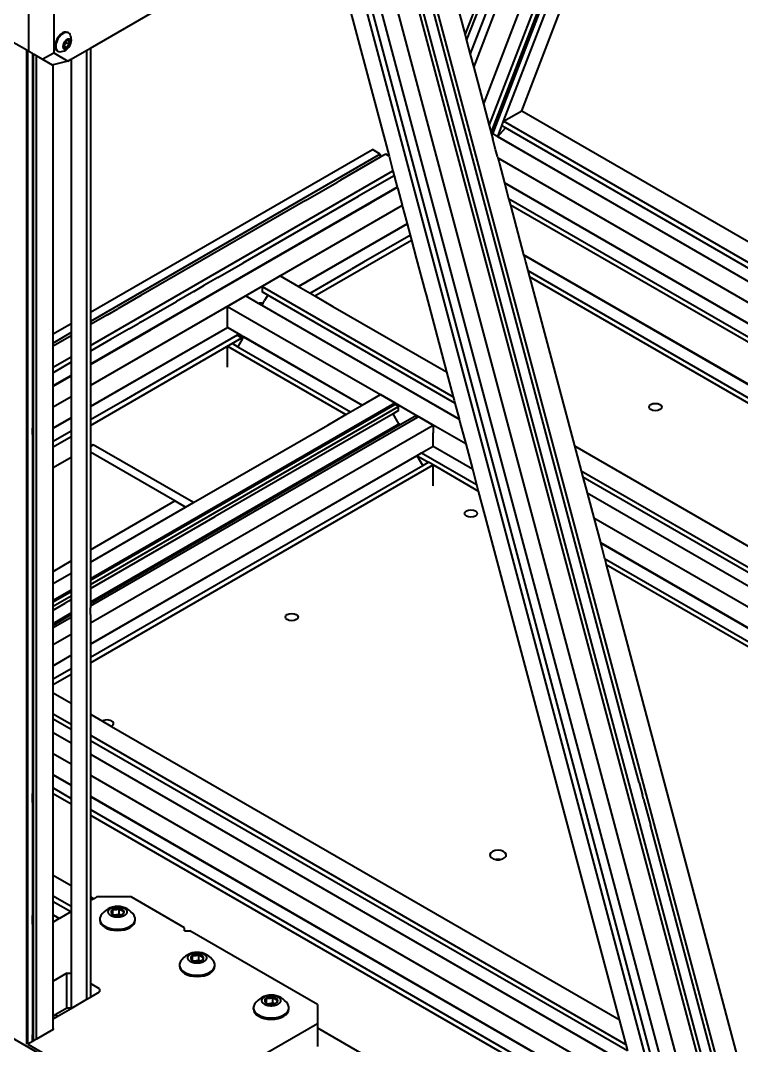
# Model space of a CAD drawing. Header units: millimetres. Extents: x 15 to 415, y 5 to 292.
# Drawn here: x 291.13 to 315.31, y 76.02 to 110.38 of the extents above; entities that cross this region are included whole.
import ezdxf

# ---------------------------------------------------------------- set-up
doc = ezdxf.new("R2010")
doc.units = ezdxf.units.MM
doc.layers.add('Geometries', color=7, linetype='Continuous')

msp = doc.modelspace()

# ---------------------------------------------------------------- linework, layer by layer
at = {"layer": 'Geometries', "linetype": 'Continuous', "lineweight": 40}
for p, q in [((317.0907, 63.9574), (299.7591, 128.9487)), ((316.9937, 66.1602), (300.184, 129.194)), ((316.3039, 63.7362), (299.0261, 128.5255)), ((315.2899, 64.3438), (298.7328, 126.4306)), ((300.3296, 126.2769), (314.3398, 73.7404)), ((315.0703, 64.4529), (298.7061, 125.8165)), ((315.6479, 64.1371), (299.2221, 125.7315)), ((307.9342, 107.3565), (314.6737, 124.8465)), ((307.3243, 107.0044), (314.0638, 124.4944)), ((306.8433, 106.8618), (313.5158, 124.178)), ((306.9095, 106.6133), (313.7241, 124.2983)), ((313.7976, 124.3407), (306.9555, 106.5845)), ((312.9059, 123.8259), (306.6493, 107.5891)), ((306.3248, 108.8059), (311.8855, 123.2367)), ((306.0332, 109.8993), (310.9686, 122.7074)), ((306.0838, 109.7096), (311.1277, 122.7992)), ((306.207, 109.2478), (311.5149, 123.0228)), ((300.2689, 120.6446), (315.2817, 64.3485)), ((311.4961, 86.2383), (302.2577, 120.8808)), ((300.5849, 116.7123), (303.4843, 105.8397)), ((291.4067, 109.3465), (291.4067, 114.154)), ((292.2405, 113.9345), (292.2405, 109.2981)), ((305.7087, 111.1162), (306.0332, 109.8993)), ((293.4761, 109.4604), (295.8363, 110.823)), ((292.7361, 109.9699), (292.7142, 109.9825)), ((291.3368, 109.3869), (290.8009, 109.6963)), ((292.5807, 109.532), (292.6682, 109.6409)), ((292.6682, 109.6409), (292.6682, 109.6987)), ((292.6682, 109.6409), (292.7703, 109.5819)), ((306.0332, 109.8993), (306.0838, 109.7096)), ((306.0838, 109.7096), (306.207, 109.2478)), ((291.3721, 109.3665), (291.3368, 109.3869)), ((291.3368, 76.0631), (291.3368, 109.3869)), ((291.4067, 109.3465), (291.3721, 109.3665)), ((291.3721, 76.0622), (291.3721, 109.3665)), ((291.5274, 109.2769), (291.4067, 109.3465)), ((291.8517, 109.0896), (292.2405, 109.2981)), ((292.2405, 109.2981), (292.7178, 109.0226)), ((292.3579, 109.3655), (292.3798, 109.3529)), ((292.5807, 109.532), (292.5809, 109.5303)), ((292.5809, 109.5302), (292.6819, 109.472)), ((292.8238, 109.0838), (293.3541, 109.39)), ((293.3541, 109.39), (293.4761, 109.4604)), ((293.3541, 77.5693), (293.3541, 109.39)), ((293.4761, 109.4604), (293.4761, 100.6012)), ((291.5613, 109.2573), (291.5274, 109.2769)), ((291.5274, 109.2769), (291.5274, 96.7129)), ((291.6677, 109.1959), (291.5613, 109.2573)), ((291.5613, 76.1709), (291.5613, 109.2573)), ((291.8517, 109.0896), (291.6677, 109.1959)), ((291.6677, 76.2323), (291.6677, 109.1959)), ((292.2013, 108.8878), (291.8517, 109.0896)), ((292.7178, 109.0226), (292.2207, 108.8929)), ((292.7178, 109.0226), (292.8238, 109.0838)), ((292.8238, 109.0838), (292.8238, 100.2246)), ((306.207, 109.2478), (306.3248, 108.8059)), ((292.2207, 108.8929), (292.2013, 108.8878)), ((292.2207, 99.8764), (292.2207, 108.8929)), ((306.3248, 108.8059), (306.6493, 107.5891)), ((306.6493, 107.5891), (306.8433, 106.8618)), ((307.3243, 107.0044), (307.9342, 107.3565)), ((307.9342, 107.3565), (323.6642, 98.2747)), ((307.2664, 106.8541), (307.3243, 107.0043)), ((307.3243, 107.0043), (307.3243, 107.0044)), ((307.3243, 107.0044), (307.3243, 107.0044)), ((323.0543, 97.9226), (307.3243, 107.0043)), ((306.8433, 106.8618), (306.9095, 106.6133)), ((306.9095, 106.6133), (306.9103, 106.6106)), ((306.9555, 106.5845), (306.9103, 106.6106)), ((306.9103, 106.6106), (306.966, 106.4015)), ((307.1192, 106.49), (306.9555, 106.5845)), ((307.1297, 106.4992), (307.2664, 106.8541)), ((307.1297, 106.4992), (307.3859, 106.7851)), ((307.3859, 106.7851), (307.2664, 106.8541)), ((307.2664, 106.8541), (307.2664, 106.8541)), ((323.0201, 97.7587), (307.3859, 106.7851)), ((307.0586, 106.0544), (306.966, 106.4015)), ((307.1192, 106.49), (307.1238, 106.4926)), ((323.0201, 97.3096), (307.1192, 106.49)), ((307.1238, 106.4926), (307.1297, 106.4992)), ((307.1238, 106.4926), (323.0201, 97.3148)), ((307.1297, 106.4992), (307.1297, 106.4992)), ((293.4761, 100.6012), (302.927, 106.0577)), ((303.1922, 105.9046), (293.4761, 100.2951)), ((303.1922, 105.9046), (302.927, 106.0577)), ((303.1922, 105.9046), (303.1922, 105.7992)), ((303.3734, 105.9038), (303.1922, 105.7992)), ((303.4843, 105.8397), (303.3734, 105.9038)), ((307.1213, 105.8191), (307.0586, 106.0544)), ((303.1922, 105.7992), (301.8619, 105.0312)), ((303.4843, 105.8397), (303.6175, 105.3405)), ((307.1213, 105.8191), (307.1322, 105.7782)), ((307.1322, 105.7782), (343.816, 84.5988)), ((307.1322, 105.7782), (307.1629, 105.6634)), ((307.1629, 105.6634), (307.1865, 105.5749)), ((307.1865, 105.5749), (307.3542, 104.9458)), ((293.4761, 99.4853), (303.6175, 105.3405)), ((303.6599, 105.1813), (302.4632, 104.4904)), ((303.6175, 105.3405), (303.6599, 105.1813)), ((303.6599, 105.1813), (303.7625, 104.7967)), ((300.689, 104.354), (301.731, 104.9555)), ((301.8154, 105.0043), (301.731, 104.9555)), ((301.8154, 105.0043), (301.8619, 105.0312)), ((344.038, 83.7664), (307.3542, 104.9458)), ((307.3542, 104.9458), (307.3559, 104.9396)), ((307.3559, 104.9396), (344.0536, 83.7522)), ((307.3559, 104.9396), (307.4958, 104.415)), ((303.7625, 104.7967), (293.4761, 98.8578)), ((302.4521, 104.484), (298.5792, 102.2479)), ((302.4521, 104.484), (302.4632, 104.4904)), ((303.1311, 104.4269), (303.7637, 104.7921)), ((303.7625, 104.7967), (303.7637, 104.7921)), ((303.7637, 104.7921), (303.7777, 104.7395)), ((303.7777, 104.7395), (303.9226, 104.1961)), ((303.9264, 104.1819), (293.4761, 98.1483)), ((300.689, 104.354), (295.165, 101.1647)), ((302.4961, 104.0603), (302.8491, 104.2641)), ((303.1311, 104.4269), (302.8491, 104.2641)), ((303.9226, 104.1961), (303.9264, 104.1819)), ((303.9264, 104.1819), (303.9375, 104.1402)), ((303.9375, 104.1402), (303.9921, 103.9356)), ((307.4958, 104.415), (333.0827, 89.6424)), ((307.4958, 104.415), (307.5537, 104.1979)), ((344.2375, 83.0185), (307.5537, 104.1979)), ((307.5537, 104.1979), (307.9976, 102.5331)), ((297.5878, 101.2264), (302.4961, 104.0603)), ((303.9921, 103.9356), (304.0892, 103.5716)), ((300.4477, 101.4692), (304.0892, 103.5716)), ((304.0904, 103.567), (300.4523, 101.4666)), ((304.0892, 103.5716), (304.0904, 103.567)), ((304.0904, 103.567), (304.193, 103.1824)), ((304.1479, 103.1564), (302.6247, 102.277)), ((304.193, 103.1824), (304.1479, 103.1564)), ((304.193, 103.1824), (304.2354, 103.0232)), ((300.9957, 101.1528), (304.2354, 103.0232)), ((304.2354, 103.0232), (304.3982, 102.413)), ((304.3982, 102.413), (304.6958, 101.2967)), ((333.4322, 87.8484), (307.9976, 102.5331)), ((307.9976, 102.5331), (307.9993, 102.5269)), ((307.9993, 102.5269), (344.2437, 81.6012)), ((307.9993, 102.5269), (308.0132, 102.4746)), ((308.0132, 102.4746), (308.0625, 102.2898)), ((297.7469, 101.7674), (298.5792, 102.2479)), ((302.6247, 102.277), (302.2209, 102.0439)), ((308.0625, 102.2898), (308.1392, 102.0023)), ((297.7469, 101.7674), (297.2743, 101.4945)), ((299.8384, 101.821), (299.2286, 101.4689)), ((299.8384, 101.821), (300.4477, 101.4692)), ((300.8366, 101.2447), (302.2209, 102.0439)), ((308.1392, 102.0023), (317.1807, 96.7822)), ((308.1392, 102.0023), (308.1971, 101.7852)), ((343.7002, 81.2874), (308.1971, 101.7852)), ((308.1971, 101.7852), (308.4191, 100.9528)), ((296.9437, 101.3037), (297.2743, 101.4945)), ((299.2286, 101.4689), (299.2286, 101.2852)), ((299.2286, 101.4689), (305.6365, 97.7692)), ((300.4477, 101.4692), (300.4523, 101.4666)), ((300.4523, 101.4666), (300.8366, 101.2447)), ((295.165, 101.1647), (294.5257, 100.7956)), ((296.9437, 101.3037), (296.3624, 100.9681)), ((296.7846, 100.7628), (297.5878, 101.2264)), ((298.6805, 101.1525), (298.0707, 100.8004)), ((298.6805, 101.1525), (299.1006, 100.9099)), ((299.4164, 101.1767), (299.2286, 101.2852)), ((299.4164, 101.1767), (299.3132, 100.9979)), ((305.6944, 97.5521), (299.4164, 101.1767)), ((300.8366, 101.2447), (300.9957, 101.1528)), ((300.9957, 101.1528), (301.6056, 100.8007)), ((304.6958, 101.2967), (304.7262, 101.1827)), ((304.7262, 101.1827), (305.4146, 98.6016)), ((294.0387, 100.5144), (294.3947, 100.72)), ((294.5257, 100.7956), (294.3947, 100.72)), ((295.1458, 100.2656), (296.3624, 100.9681)), ((296.7846, 100.7628), (295.5129, 100.0285)), ((298.0707, 100.0968), (298.0707, 100.8004)), ((298.0707, 100.8004), (299.8384, 99.7797)), ((299.1006, 100.9099), (299.2197, 100.8412)), ((299.2243, 100.8438), (299.2197, 100.8412)), ((299.2197, 100.8412), (305.836, 97.0213)), ((299.2548, 100.8968), (299.2243, 100.8438)), ((299.2243, 100.8438), (305.8343, 97.0275)), ((299.2294, 100.9114), (299.2548, 100.8968)), ((299.2586, 100.9032), (299.2548, 100.8968)), ((299.2586, 100.9032), (299.3132, 100.9979)), ((301.6056, 100.8007), (305.4146, 98.6016)), ((308.4191, 100.9528), (309.707, 96.1234)), ((293.4761, 100.6012), (293.4761, 100.2951)), ((294.0387, 100.5144), (293.4761, 100.1896)), ((292.2207, 99.8764), (292.8238, 100.2246)), ((292.8238, 100.2246), (292.8238, 99.9184)), ((293.4761, 100.2951), (293.4761, 100.1896)), ((293.4761, 100.1896), (293.4761, 99.4853)), ((293.4761, 97.4441), (298.0707, 100.0968)), ((298.0746, 100.0938), (293.4761, 97.4388)), ((294.771, 100.0493), (294.2223, 99.7325)), ((294.771, 100.0493), (295.0575, 100.2147)), ((295.127, 100.2548), (295.0575, 100.2147)), ((295.1458, 100.2656), (295.127, 100.2548)), ((295.1599, 99.8247), (295.5129, 100.0285)), ((298.0707, 100.0961), (298.0707, 100.0968)), ((298.0707, 100.0961), (298.0746, 100.0938)), ((298.0746, 100.0938), (298.4986, 99.849)), ((292.8238, 99.9184), (292.2207, 99.5702)), ((292.2207, 99.5702), (292.2207, 99.8764)), ((292.8238, 99.813), (292.2207, 99.4648)), ((292.8238, 99.9184), (292.8238, 99.813)), ((292.8238, 99.813), (292.8238, 99.1087)), ((293.4761, 96.8113), (298.5524, 99.7421)), ((294.1456, 99.6882), (293.4761, 99.3016)), ((294.1151, 99.2215), (295.1599, 99.8247)), ((294.2223, 99.7325), (294.1456, 99.6882)), ((298.3933, 99.834), (294.9471, 97.8443)), ((298.3933, 99.834), (298.433, 99.8111)), ((298.5753, 99.7198), (298.4177, 99.4467)), ((298.4986, 99.849), (298.433, 99.8111)), ((298.433, 99.8111), (298.5207, 99.7605)), ((298.4986, 99.849), (298.6098, 99.7848)), ((298.5207, 99.7605), (298.5524, 99.7421)), ((298.5753, 99.7197), (298.5524, 99.7421)), ((298.5958, 99.7552), (298.5753, 99.7198)), ((298.6098, 99.7796), (298.5958, 99.7552)), ((298.6098, 99.7848), (302.5867, 97.4888)), ((298.6098, 99.7848), (298.6098, 99.7796)), ((298.6098, 99.7796), (302.5822, 97.4861)), ((299.8384, 99.7797), (303.1966, 97.8409)), ((292.2207, 99.4648), (292.2207, 99.5702)), ((292.2207, 98.7605), (292.2207, 99.4648)), ((293.4761, 99.4853), (293.4761, 99.3016)), ((298.2298, 99.5552), (298.0707, 99.4633)), ((298.0707, 98.7625), (298.0707, 99.4633)), ((298.0707, 99.4633), (302.0387, 97.1724)), ((298.2298, 99.5552), (298.4177, 99.4467)), ((298.4177, 99.4467), (302.1978, 97.2642)), ((292.2207, 98.7605), (292.8238, 99.1087)), ((292.8238, 99.1087), (292.8238, 98.925)), ((293.4761, 99.3016), (293.4761, 98.8578)), ((293.4761, 98.8526), (294.1151, 99.2215)), ((292.8238, 98.925), (292.2207, 98.5768)), ((292.2207, 98.5768), (292.2207, 98.7605)), ((292.8238, 98.925), (292.8238, 98.4812)), ((293.4761, 98.8578), (293.4761, 98.8526)), ((293.4761, 98.8526), (293.4761, 98.1483)), ((292.2207, 98.133), (292.2207, 98.5768)), ((292.8238, 98.4812), (292.2207, 98.133)), ((292.2207, 98.1277), (292.8238, 98.4759)), ((292.8238, 98.4812), (292.8238, 98.4759)), ((292.8238, 98.4759), (292.8238, 97.7717)), ((305.4146, 98.6016), (305.6365, 97.7692)), ((292.2207, 98.1277), (292.2207, 98.133)), ((292.2207, 97.4235), (292.2207, 98.1277)), ((293.4761, 98.1483), (293.4761, 97.4441)), ((292.8238, 97.7717), (292.2207, 97.4235)), ((292.8238, 97.7717), (292.8238, 97.0675)), ((294.5433, 97.6112), (293.4761, 96.995)), ((294.9471, 97.8443), (294.5433, 97.6112)), ((302.5867, 97.4888), (303.1966, 97.8409)), ((303.6783, 97.5628), (303.1966, 97.8409)), ((303.1966, 97.8409), (304.9644, 96.8203)), ((305.6365, 97.7692), (305.6658, 97.6596)), ((305.6658, 97.6596), (305.68, 97.6062)), ((305.68, 97.6062), (305.6944, 97.5521)), ((292.2207, 96.7193), (292.2207, 97.4235)), ((293.4761, 91.6725), (303.6783, 97.5628)), ((293.4761, 91.6215), (303.6783, 97.5117)), ((293.4761, 97.4441), (293.4761, 97.4388)), ((293.4761, 97.4388), (293.4761, 96.995)), ((293.4761, 91.4735), (303.8065, 97.4377)), ((302.0387, 97.1724), (302.1978, 97.2642)), ((302.1978, 97.2642), (302.5822, 97.4861)), ((302.5822, 97.4861), (302.5867, 97.4888)), ((303.8065, 97.3051), (303.6186, 97.1966)), ((303.6783, 97.5117), (303.6783, 97.5628)), ((303.8065, 97.4377), (303.6783, 97.5117)), ((303.8065, 97.3051), (303.8065, 97.4377)), ((305.6944, 97.5521), (305.8343, 97.0275)), ((292.2207, 96.7193), (292.8238, 97.0675)), ((292.8238, 97.0622), (292.2207, 96.714)), ((292.8238, 97.0675), (292.8238, 97.0622)), ((292.8238, 97.0622), (292.8238, 96.6184)), ((304.4385, 97.0729), (293.4761, 90.7437)), ((293.4761, 96.995), (293.4761, 96.8113)), ((301.4289, 96.8203), (302.0387, 97.1724)), ((303.6186, 97.1966), (302.8077, 96.7284)), ((303.8108, 96.8637), (303.6186, 97.1966)), ((303.8595, 96.8356), (304.3545, 97.1213)), ((304.4385, 97.0729), (304.3545, 97.1213)), ((304.4827, 97.0984), (304.4385, 97.0729)), ((304.9644, 96.8203), (304.4827, 97.0984)), ((305.8343, 97.0275), (305.836, 97.0213)), ((305.836, 97.0213), (305.8648, 96.9132)), ((305.8648, 96.9132), (306.058, 96.1889)), ((291.5274, 96.5027), (291.5274, 96.7129)), ((292.2207, 96.714), (292.2207, 96.7193)), ((292.2207, 96.2702), (292.2207, 96.714)), ((292.8238, 96.6184), (292.2207, 96.2702)), ((292.8238, 96.6184), (292.8238, 96.4347)), ((293.4761, 90.897), (303.8108, 96.8637)), ((293.4761, 90.8407), (303.8595, 96.8356)), ((293.4761, 90.1875), (304.9644, 96.8203)), ((293.4761, 96.8113), (293.4761, 96.1071)), ((296.9284, 94.2219), (301.4289, 96.8203)), ((302.8077, 96.7284), (297.6492, 93.7501)), ((303.8595, 96.8356), (303.8108, 96.8637)), ((304.9644, 96.8203), (304.9644, 96.5651)), ((306.058, 96.1889), (304.9644, 96.8203)), ((291.5274, 96.5027), (291.5274, 92.7162)), ((292.2207, 96.0865), (292.8238, 96.4347)), ((292.2207, 96.0865), (292.2207, 96.2702)), ((292.8238, 96.4347), (292.8238, 95.7305)), ((304.9644, 96.4594), (304.9644, 96.5651)), ((304.9644, 96.2997), (304.9644, 96.4594)), ((304.9644, 96.116), (304.9644, 96.2997)), ((292.2207, 95.3823), (292.2207, 96.0865)), ((293.5667, 96.1594), (293.4761, 96.1071)), ((293.4761, 96.1071), (293.4761, 95.9089)), ((293.4761, 95.9089), (293.4761, 92.9561)), ((296.3067, 94.2747), (293.4761, 95.9089)), ((296.9284, 94.2219), (293.5667, 96.1628)), ((304.4252, 95.8047), (304.5755, 95.8915)), ((304.5755, 95.8915), (304.9598, 96.1134)), ((304.5755, 95.8915), (306.4215, 94.8257)), ((304.9598, 96.1134), (304.9644, 96.116)), ((304.9598, 96.1134), (306.2816, 95.3503)), ((304.9644, 96.116), (306.28, 95.3565)), ((306.058, 96.1889), (306.28, 95.3565)), ((309.707, 96.1234), (339.5513, 78.8927)), ((309.707, 96.1234), (309.9289, 95.291)), ((292.8238, 95.7305), (292.2207, 95.3823)), ((292.8238, 95.7305), (292.8238, 92.2638)), ((293.4761, 89.4833), (304.4252, 95.8047)), ((293.4761, 89.478), (304.4252, 95.7995)), ((304.4252, 95.7995), (304.4252, 95.8047)), ((304.4295, 95.7921), (304.4252, 95.7995)), ((304.6174, 95.4666), (304.4295, 95.7921)), ((304.4295, 95.7921), (304.8053, 95.5751)), ((304.6174, 95.4666), (304.8053, 95.5751)), ((304.9644, 95.4833), (304.8053, 95.5751)), ((304.9644, 95.4833), (304.8053, 95.5751)), ((292.2207, 91.9156), (292.2207, 95.3823)), ((293.4761, 88.8505), (304.9644, 95.4833)), ((293.4761, 89.0342), (304.6174, 95.4666)), ((304.9644, 94.7825), (304.9644, 95.4833)), ((306.4794, 94.6086), (304.9644, 95.4833)), ((306.28, 95.3565), (306.2816, 95.3503)), ((306.2816, 95.3503), (306.4215, 94.8257)), ((309.9289, 95.291), (338.9414, 78.5406)), ((309.9289, 95.291), (309.9868, 95.0738)), ((338.7829, 78.4484), (309.9868, 95.0738)), ((309.9868, 95.0738), (310.1267, 94.5493)), ((306.4215, 94.8257), (306.4794, 94.6086)), ((306.4794, 94.6086), (306.7014, 93.7762)), ((310.1267, 94.5493), (338.3986, 78.2265)), ((310.1267, 94.5493), (310.1284, 94.5431)), ((310.1284, 94.5431), (338.3934, 78.2242)), ((310.1284, 94.5431), (310.3504, 93.7107)), ((293.4761, 92.6404), (296.3067, 94.2747)), ((296.6632, 94.0688), (296.3067, 94.2747)), ((296.6632, 94.0688), (296.9284, 94.2219)), ((293.4761, 92.2287), (296.6632, 94.0688)), ((293.4761, 91.3408), (297.6492, 93.7501)), ((306.7014, 93.7762), (311.2053, 76.8871)), ((310.3504, 93.7107), (330.8898, 81.8522)), ((310.3504, 93.7107), (310.5724, 92.8783)), ((293.4761, 92.9561), (293.4761, 92.6404)), ((310.5724, 92.8783), (330.28, 81.5001)), ((310.5724, 92.8783), (310.574, 92.8721)), ((310.574, 92.8721), (330.2754, 81.4975)), ((310.574, 92.8721), (310.6189, 92.7038)), ((291.5274, 92.7162), (291.5274, 92.634)), ((291.5274, 92.634), (291.5274, 92.6304)), ((291.5274, 92.6254), (291.5274, 92.6304)), ((291.5274, 92.6254), (291.5274, 88.5479)), ((293.4761, 92.6404), (293.4761, 92.2287)), ((310.6189, 92.7038), (310.7013, 92.3948)), ((292.2207, 91.9156), (292.8238, 92.2638)), ((292.8238, 92.2638), (292.8238, 91.8521)), ((293.4761, 92.2287), (293.4761, 91.6725)), ((310.7013, 92.3948), (310.7139, 92.3475)), ((310.7139, 92.3475), (329.891, 81.2755)), ((310.7139, 92.3475), (310.7175, 92.3342)), ((310.7175, 92.3342), (310.7283, 92.2934)), ((310.7283, 92.2934), (310.7718, 92.1303)), ((329.7319, 81.1837), (310.7718, 92.1303)), ((310.7718, 92.1303), (310.9938, 91.2979)), ((292.2207, 91.5039), (292.2207, 91.9156)), ((292.2207, 91.5039), (292.8238, 91.8521)), ((292.8238, 91.8521), (292.8238, 91.2959)), ((292.2207, 90.9477), (292.2207, 91.5039)), ((293.4761, 91.6725), (293.4761, 91.6215)), ((293.4761, 91.6215), (293.4761, 91.4735)), ((293.4761, 91.4735), (293.4761, 91.3408)), ((292.2207, 90.9477), (292.8238, 91.2959)), ((292.2207, 90.8966), (292.8238, 91.2448)), ((292.2207, 90.7487), (292.8238, 91.0969)), ((292.8238, 91.2959), (292.8238, 91.2448)), ((292.8238, 91.2448), (292.8238, 91.0969)), ((292.8238, 91.0969), (292.8238, 90.9642)), ((293.4761, 91.3408), (293.4761, 90.897)), ((310.9938, 91.2979), (315.4977, 74.4089)), ((292.2207, 90.8966), (292.2207, 90.9477)), ((292.2207, 90.7487), (292.2207, 90.8966)), ((292.2207, 90.616), (292.6191, 90.846)), ((292.2207, 90.616), (292.2207, 90.7487)), ((292.8238, 90.9642), (292.6191, 90.846)), ((292.8238, 90.9642), (292.8238, 90.5204)), ((293.4761, 90.897), (293.4761, 90.8407)), ((293.4761, 90.8407), (293.4761, 90.7437)), ((293.4761, 90.7437), (293.4761, 90.708)), ((292.2207, 90.1722), (292.2207, 90.616)), ((292.2207, 90.1722), (292.8238, 90.5204)), ((292.2207, 90.1159), (292.8238, 90.4641)), ((292.8238, 90.5204), (292.8238, 90.4641)), ((292.8238, 90.4641), (292.8238, 90.3671)), ((293.4761, 90.708), (293.4761, 90.6943)), ((293.4761, 90.4682), (293.4761, 90.6943)), ((293.4761, 90.4682), (293.4761, 90.1875)), ((292.8238, 90.3671), (292.2207, 90.0189)), ((292.2207, 90.1159), (292.2207, 90.1722)), ((292.2207, 90.0189), (292.2207, 90.1159)), ((292.8238, 90.3671), (292.8238, 89.8109)), ((293.4761, 90.1875), (293.4761, 89.4833)), ((292.2207, 89.4627), (292.2207, 90.0189)), ((292.2207, 89.4627), (292.8238, 89.8109)), ((292.8238, 89.8109), (292.8238, 89.1066)), ((292.2207, 88.7584), (292.2207, 89.4627)), ((293.4761, 89.4833), (293.4761, 89.478)), ((293.4761, 89.478), (293.4761, 89.0342)), ((292.2207, 88.7584), (292.8238, 89.1066)), ((292.2207, 88.7532), (292.8238, 89.1014)), ((292.8238, 89.1066), (292.8238, 89.1014)), ((292.8238, 89.1014), (292.8238, 88.6576)), ((293.4761, 89.0342), (293.4761, 88.8505)), ((292.2207, 88.7532), (292.2207, 88.7584)), ((292.2207, 88.3094), (292.2207, 88.7532)), ((293.4761, 88.8505), (293.4761, 88.1462)), ((291.5274, 88.5419), (291.5274, 88.5479)), ((291.5274, 88.5419), (291.5274, 84.4654)), ((292.2207, 88.3094), (292.8238, 88.6576)), ((292.2207, 88.1257), (292.8238, 88.4739)), ((292.8238, 88.6576), (292.8238, 88.4739)), ((292.8238, 88.4739), (292.8238, 87.7696)), ((292.2207, 88.1257), (292.2207, 88.3094)), ((292.2207, 87.8479), (292.2207, 88.1257)), ((293.4761, 88.1462), (293.4761, 87.1231)), ((292.2207, 87.8479), (292.59, 87.6347)), ((292.2207, 87.1437), (292.2207, 87.8479)), ((292.59, 87.6347), (292.8238, 87.4997)), ((292.8238, 87.7696), (292.8238, 87.4997)), ((292.8238, 87.4997), (292.8238, 86.7955)), ((292.2207, 87.1437), (292.8238, 86.7955)), ((292.2207, 86.96), (292.2207, 87.1437)), ((292.8238, 86.6118), (292.2207, 86.96)), ((292.2207, 86.5162), (292.2207, 86.96)), ((293.4761, 87.1231), (293.8747, 86.893)), ((293.4761, 87.1231), (293.4761, 86.4189)), ((292.8238, 86.7955), (292.8238, 86.6118)), ((292.8238, 86.6118), (292.8238, 86.168)), ((293.8747, 86.893), (294.1747, 86.7198)), ((294.1747, 86.7198), (311.2053, 76.8871)), ((292.2207, 86.5162), (292.8238, 86.168)), ((292.2207, 86.5109), (292.2207, 86.5162)), ((292.2207, 86.5109), (292.8238, 86.1627)), ((292.2207, 85.8067), (292.2207, 86.5109)), ((293.4761, 86.4189), (311.4273, 76.0548)), ((293.4761, 86.4189), (293.4761, 86.2352)), ((292.8238, 86.168), (292.8238, 86.1627)), ((292.8238, 86.1627), (292.8238, 85.4585)), ((311.4852, 75.8376), (293.4761, 86.2352)), ((293.4761, 86.2352), (293.4761, 85.7914)), ((311.8701, 84.8356), (311.4961, 86.2383)), ((292.2207, 85.8067), (292.8238, 85.4585)), ((292.2207, 85.1025), (292.2207, 85.8067)), ((293.4761, 85.7914), (311.6251, 75.313)), ((293.4761, 85.7914), (293.4761, 85.7861)), ((293.4761, 85.7861), (293.4761, 85.0819)), ((293.4761, 85.7861), (311.6267, 75.3068)), ((292.8238, 85.4585), (292.8238, 84.7543)), ((292.2207, 85.1025), (292.8238, 84.7543)), ((292.2207, 85.0972), (292.2207, 85.1025)), ((292.2207, 85.0972), (292.8238, 84.749)), ((292.2207, 84.6534), (292.2207, 85.0972)), ((293.4761, 85.0819), (311.8487, 74.4744)), ((293.4761, 85.0819), (293.4761, 84.3777)), ((292.2207, 84.6534), (292.8238, 84.3052)), ((292.2207, 84.4697), (292.2207, 84.6534)), ((292.8238, 84.7543), (292.8238, 84.749)), ((292.8238, 84.749), (292.8238, 84.3052)), ((311.8701, 84.8356), (311.9845, 84.4066)), ((291.5274, 84.1657), (291.5274, 84.4654)), ((292.2207, 84.4697), (292.8238, 84.1215)), ((292.2207, 83.7654), (292.2207, 84.4697)), ((292.8238, 84.3052), (292.8238, 84.1215)), ((293.4761, 84.3777), (312.0707, 73.642)), ((293.4761, 84.3777), (293.4761, 84.3724)), ((293.4761, 84.3724), (312.0723, 73.6358)), ((293.4761, 84.3724), (293.4761, 83.9286)), ((312.0201, 84.2733), (311.9845, 84.4066)), ((312.0201, 84.2733), (312.2485, 83.4169)), ((291.5274, 84.1657), (291.5274, 80.383)), ((292.8238, 84.1215), (292.8238, 83.4172)), ((293.4761, 83.9286), (312.2122, 73.1112)), ((293.4761, 83.9286), (293.4761, 83.7449)), ((292.2207, 81.7276), (292.2207, 83.7654)), ((293.4761, 83.7449), (312.2701, 72.8941)), ((293.4761, 83.7449), (293.4761, 83.0406)), ((292.8238, 83.4172), (292.8238, 81.3794)), ((316.8243, 66.258), (312.2485, 83.4169)), ((293.4761, 83.0406), (293.4761, 81.0027)), ((292.2207, 81.0233), (292.2207, 81.7276)), ((292.2207, 81.7276), (292.8238, 81.3794)), ((292.8238, 81.3794), (292.8238, 80.6751)), ((292.8238, 80.6751), (292.2207, 81.0233)), ((292.2207, 80.8396), (292.2207, 81.0233)), ((292.8135, 80.4973), (292.2207, 80.8396)), ((292.2207, 80.3958), (292.2207, 80.8396)), ((293.4761, 81.0027), (293.5825, 80.9413)), ((293.4761, 81.0027), (293.4761, 80.8798)), ((293.5825, 80.9413), (293.4761, 80.8798)), ((293.4761, 80.8798), (293.4761, 78.0931)), ((293.6878, 81.0021), (293.5825, 80.9413)), ((294.8381, 81.0021), (293.6878, 81.0021)), ((296.6303, 79.9674), (294.8381, 81.0021)), ((292.8135, 80.4973), (292.4292, 80.2754)), ((292.8238, 80.5032), (292.8135, 80.4973)), ((292.8238, 80.6751), (292.8238, 80.5032)), ((292.8238, 80.5032), (292.8238, 78.4487)), ((294.2276, 80.4115), (294.2276, 80.5864)), ((294.2587, 80.3948), (294.4368, 80.4223)), ((294.4368, 80.4223), (294.4368, 80.6188)), ((294.4368, 80.4223), (294.4916, 80.3907)), ((291.5274, 80.0866), (291.5274, 80.383)), ((291.5274, 80.0866), (291.5274, 76.3767)), ((292.2207, 80.3958), (292.4292, 80.2754)), ((292.2207, 80.3905), (292.2207, 80.3958)), ((292.4246, 80.2728), (292.2207, 80.3905)), ((292.2207, 80.155), (292.2207, 80.3905)), ((292.4246, 80.2728), (292.2207, 80.155)), ((292.2207, 78.1816), (292.2207, 80.155)), ((292.4292, 80.2754), (292.4246, 80.2728)), ((293.787, 80.2595), (293.787, 80.2174)), ((294.9745, 80.2174), (294.9745, 80.2595)), ((296.6302, 79.8654), (296.6303, 79.9674)), ((296.6302, 79.8654), (296.6303, 79.8653)), ((296.6303, 79.8653), (296.6303, 79.9674)), ((296.6303, 79.8653), (296.6303, 79.8653)), ((296.6303, 79.8653), (296.8068, 79.8652)), ((296.8068, 79.8652), (296.807, 79.8653)), ((301.0834, 77.3964), (296.807, 79.8653)), ((296.897, 78.8704), (296.897, 79.0453)), ((297.1061, 78.8812), (297.1061, 79.0776)), ((296.4563, 78.7183), (296.4563, 78.6762)), ((296.9281, 78.8536), (297.1061, 78.8812)), ((297.1061, 78.8812), (297.1609, 78.8495)), ((297.6438, 78.6762), (297.6438, 78.7183)), ((292.6833, 78.4487), (292.2207, 78.1816)), ((292.6833, 78.4487), (292.8238, 78.4487)), ((292.6833, 77.275), (292.6833, 78.4487)), ((292.8238, 78.4487), (292.8238, 77.275)), ((292.2207, 77.0079), (292.2207, 78.1816)), ((293.7803, 77.9174), (293.4761, 78.0931)), ((293.4761, 78.0931), (293.4761, 77.6397)), ((288.1774, 77.8194), (293.0775, 74.9903)), ((293.4761, 77.6397), (293.7803, 77.8154)), ((293.7803, 77.9174), (293.7803, 77.8154)), ((292.8238, 77.2631), (293.3541, 77.5693)), ((293.3541, 77.5693), (293.4761, 77.6397)), ((299.3807, 77.4364), (299.3807, 77.6113)), ((299.4118, 77.4197), (299.5898, 77.4472)), ((299.5898, 77.4472), (299.5898, 77.6437)), ((299.5898, 77.4472), (299.6446, 77.4155)), ((301.0834, 77.3964), (301.0834, 76.749)), ((292.3149, 77.0623), (292.2207, 77.0079)), ((292.2207, 76.9149), (292.2207, 77.0079)), ((292.2207, 76.9149), (292.3552, 76.9926)), ((292.6833, 77.275), (292.3149, 77.0623)), ((292.3552, 76.9926), (292.3149, 77.0623)), ((292.3552, 76.9926), (292.8045, 77.252)), ((292.7844, 77.275), (292.6833, 77.275)), ((292.7944, 77.275), (292.7844, 77.275)), ((292.8238, 77.275), (292.7944, 77.275)), ((292.8045, 77.252), (292.8126, 77.2567)), ((292.8126, 77.2567), (292.8238, 77.2631)), ((292.8238, 77.275), (292.8238, 77.2631)), ((298.94, 77.2423), (298.94, 77.2844)), ((300.1275, 77.2423), (300.1275, 77.2844)), ((292.2207, 76.5733), (292.2207, 76.9149)), ((301.0834, 76.749), (299.3438, 75.7447)), ((301.0834, 76.749), (301.0834, 76.6107)), ((311.2053, 76.8871), (311.4273, 76.0548)), ((291.5274, 76.1513), (291.5274, 76.3767)), ((292.2207, 76.5511), (291.6677, 76.2323)), ((292.2398, 76.5622), (292.2207, 76.5733)), ((292.2207, 76.5511), (292.2207, 76.5733)), ((292.2398, 76.5622), (292.2207, 76.5511)), ((301.0834, 76.6107), (313.1345, 69.653)), ((301.0834, 76.6107), (301.0834, 75.9835)), ((291.3705, 76.0631), (291.3721, 76.0622)), ((291.3721, 76.0622), (291.3725, 76.062)), ((291.5274, 76.1513), (291.3725, 76.062)), ((291.3725, 76.062), (293.2022, 75.0056)), ((291.3725, 76.062), (293.2022, 75.0056)), ((291.5613, 76.1709), (291.5274, 76.1513)), ((291.6677, 76.2323), (291.5613, 76.1709)), ((311.4273, 76.0548), (311.4852, 75.8376))]:
    msp.add_line(p, q, dxfattribs=at)
at = {"layer": 'Geometries', "linetype": 'Continuous', "lineweight": 40, "flags": 128}
for points in [[(292.6819, 109.4367), (292.6898, 109.4415), (292.6978, 109.447), (292.706, 109.4532), (292.7142, 109.46), (292.7225, 109.4675), (292.7307, 109.4756), (292.7368, 109.4821), (292.7428, 109.489), (292.7487, 109.4961), (292.7544, 109.5036), (292.76, 109.5113), (292.7655, 109.5192), (292.7707, 109.5274), (292.7756, 109.5357), (292.7804, 109.5442), (292.7848, 109.5527), (292.789, 109.5614), (292.7929, 109.5701), (292.7964, 109.5788), (292.7997, 109.5875), (292.8026, 109.5961), (292.8052, 109.6046), (292.8081, 109.6158), (292.8105, 109.6267), (292.8123, 109.6372), (292.8135, 109.6474), (292.8142, 109.6571), (292.8145, 109.6664), (292.8142, 109.6753), (292.8135, 109.6842), (292.8123, 109.6929), (292.8105, 109.7014), (292.8081, 109.7096), (292.8052, 109.7173), (292.8026, 109.7229), (292.7997, 109.7281), (292.7964, 109.7331), (292.7929, 109.7376), (292.789, 109.7419), (292.7848, 109.7457), (292.7804, 109.7492), (292.7756, 109.7522), (292.7707, 109.7548), (292.7655, 109.7569), (292.76, 109.7586), (292.7544, 109.7598), (292.7487, 109.7606), (292.7428, 109.761), (292.7368, 109.7609), (292.7307, 109.7603), (292.7225, 109.759), (292.7142, 109.757), (292.706, 109.7543), (292.6978, 109.751), (292.6898, 109.7472), (292.6819, 109.7429), (292.674, 109.7381), (292.6659, 109.7326), (292.6578, 109.7264), (292.6495, 109.7196), (292.6413, 109.7121), (292.6331, 109.704), (292.627, 109.6975), (292.621, 109.6906), (292.6151, 109.6835), (292.6093, 109.6761), (292.6037, 109.6684), (292.5983, 109.6604), (292.5931, 109.6523), (292.5881, 109.6439), (292.5834, 109.6355), (292.579, 109.6269), (292.5748, 109.6182), (292.5709, 109.6095), (292.5674, 109.6008), (292.5641, 109.5921), (292.5612, 109.5835), (292.5586, 109.575), (292.5557, 109.5638), (292.5533, 109.5529), (292.5515, 109.5424), (292.5503, 109.5322), (292.5495, 109.5225), (292.5493, 109.5133), (292.5495, 109.5043), (292.5503, 109.4954), (292.5515, 109.4867), (292.5533, 109.4782), (292.5557, 109.4701), (292.5586, 109.4623), (292.5612, 109.4567), (292.5641, 109.4515), (292.5674, 109.4466), (292.5709, 109.442), (292.5748, 109.4377), (292.579, 109.4339), (292.5834, 109.4304), (292.5881, 109.4274), (292.5931, 109.4248), (292.5983, 109.4227), (292.6037, 109.421), (292.6093, 109.4198), (292.6151, 109.419), (292.621, 109.4187), (292.627, 109.4188), (292.6331, 109.4193), (292.6413, 109.4206), (292.6495, 109.4227), (292.6578, 109.4253), (292.6659, 109.4286), (292.674, 109.4324), (292.6819, 109.4367)], [(292.694, 109.7115), (292.6918, 109.7112), (292.6891, 109.7105), (292.6865, 109.7098), (292.6841, 109.7088), (292.6819, 109.7077)], [(292.7703, 109.6998), (292.7625, 109.7018), (292.7553, 109.7036), (292.7486, 109.7052), (292.7424, 109.7066), (292.7365, 109.7079), (292.7298, 109.7092), (292.7235, 109.7102), (292.7177, 109.711), (292.7124, 109.7116), (292.7075, 109.7119), (292.7029, 109.7121), (292.6987, 109.712), (292.6948, 109.7116), (292.694, 109.7115)], [(292.7566, 109.6487), (292.7568, 109.6555), (292.7574, 109.662), (292.7576, 109.6637)], [(292.7703, 109.5819), (292.7675, 109.5902), (292.7651, 109.598), (292.7631, 109.6053), (292.7613, 109.6123), (292.7598, 109.619), (292.7584, 109.627), (292.7574, 109.6345), (292.7568, 109.6418), (292.7566, 109.6487)], [(292.7576, 109.6637), (292.7584, 109.6684), (292.7598, 109.6747), (292.7613, 109.6797), (292.7631, 109.6847), (292.7651, 109.6897), (292.7675, 109.6947), (292.7703, 109.6998)], [(292.5801, 109.5389), (292.5806, 109.5325), (292.5807, 109.532)], [(292.5809, 109.5303), (292.5816, 109.5249), (292.5831, 109.517), (292.5845, 109.5103), (292.5852, 109.5074)], [(292.5852, 109.5074), (292.5863, 109.5033), (292.5883, 109.4959), (292.5907, 109.4881), (292.5935, 109.4798)], [(292.5935, 109.4798), (292.5957, 109.481), (292.5981, 109.482), (292.6007, 109.4827), (292.6034, 109.4833), (292.6064, 109.4838), (292.6103, 109.4841), (292.6145, 109.4843), (292.6191, 109.4841), (292.624, 109.4838), (292.6294, 109.4832), (292.6351, 109.4824), (292.6414, 109.4814), (292.6481, 109.4801), (292.654, 109.4788), (292.6602, 109.4774), (292.6669, 109.4758), (292.6741, 109.474), (292.6819, 109.472)], [(292.6819, 109.472), (292.6841, 109.4798), (292.6865, 109.4871), (292.6891, 109.4941), (292.6918, 109.5007), (292.6948, 109.507), (292.6987, 109.5145), (292.7029, 109.5216), (292.7075, 109.5283), (292.7124, 109.5348), (292.7177, 109.5411), (292.7235, 109.5472), (292.7298, 109.5531), (292.7365, 109.5589), (292.7424, 109.5636), (292.7486, 109.5681), (292.7553, 109.5727), (292.7625, 109.5773), (292.7703, 109.5819)], [(299.1007, 100.9103), (299.1088, 100.9119), (299.1455, 100.9169), (299.1743, 100.918)], [(299.1743, 100.918), (299.181, 100.9178), (299.2151, 100.9146), (299.2297, 100.9119)], [(299.2297, 100.9119), (299.2474, 100.9074), (299.2588, 100.9037)], [(298.5958, 99.7552), (298.594, 99.7551), (298.5794, 99.7546), (298.565, 99.7549), (298.5509, 99.7559), (298.537, 99.7575), (298.5231, 99.7599), (298.5207, 99.7604)], [(294.6017, 80.3705), (294.5927, 80.3655), (294.5832, 80.3606), (294.5732, 80.3559), (294.5628, 80.3514), (294.5519, 80.3471), (294.5407, 80.3431), (294.5292, 80.3393), (294.5172, 80.3357), (294.5048, 80.3324), (294.4904, 80.3291), (294.4755, 80.3261), (294.4603, 80.3236), (294.4448, 80.3214), (294.429, 80.3198), (294.413, 80.3186), (294.3969, 80.3179), (294.3807, 80.3176), (294.3645, 80.3179), (294.3484, 80.3186), (294.3325, 80.3198), (294.3167, 80.3214), (294.3011, 80.3236), (294.2859, 80.3261), (294.2711, 80.3291), (294.2566, 80.3324), (294.244, 80.3358), (294.2318, 80.3394), (294.2201, 80.3433), (294.2088, 80.3474), (294.1979, 80.3517), (294.1876, 80.3562), (294.1779, 80.3608), (294.1686, 80.3656), (294.1597, 80.3705), (294.1511, 80.3756), (294.1427, 80.3811), (294.1346, 80.3869), (294.1267, 80.3929), (294.1193, 80.3992), (294.1123, 80.4056), (294.1057, 80.4123), (294.0996, 80.4192), (294.0939, 80.4264), (294.0881, 80.4347), (294.0829, 80.4433), (294.0785, 80.4521), (294.0748, 80.4611), (294.072, 80.4702), (294.0699, 80.4794), (294.0686, 80.4887), (294.0682, 80.498), (294.0686, 80.5074), (294.0699, 80.5167), (294.072, 80.5259), (294.0748, 80.535), (294.0785, 80.544), (294.0829, 80.5528), (294.0881, 80.5613), (294.0939, 80.5697), (294.0997, 80.5769), (294.106, 80.584), (294.1127, 80.5908), (294.1198, 80.5973), (294.1273, 80.6036), (294.135, 80.6095), (294.143, 80.6151), (294.1513, 80.6205), (294.1597, 80.6256), (294.1687, 80.6306), (294.1782, 80.6355), (294.1882, 80.6401), (294.1986, 80.6447), (294.2095, 80.649), (294.2207, 80.653), (294.2323, 80.6568), (294.2442, 80.6603), (294.2566, 80.6636), (294.2711, 80.667), (294.2859, 80.67), (294.3011, 80.6725), (294.3167, 80.6746), (294.3325, 80.6763), (294.3484, 80.6775), (294.3645, 80.6782), (294.3807, 80.6785), (294.3969, 80.6782), (294.413, 80.6775), (294.429, 80.6763), (294.4448, 80.6746), (294.4603, 80.6725), (294.4755, 80.67), (294.4904, 80.667), (294.5048, 80.6636), (294.5174, 80.6603), (294.5296, 80.6567), (294.5414, 80.6528), (294.5527, 80.6487), (294.5636, 80.6443), (294.5738, 80.6399), (294.5836, 80.6353), (294.5929, 80.6305), (294.6017, 80.6256), (294.6103, 80.6204), (294.6187, 80.6149), (294.6269, 80.6092), (294.6347, 80.6032), (294.6422, 80.5969), (294.6491, 80.5904), (294.6557, 80.5837), (294.6618, 80.5768), (294.6675, 80.5697), (294.6733, 80.5613), (294.6785, 80.5528), (294.6829, 80.544), (294.6866, 80.535), (294.6895, 80.5259), (294.6915, 80.5167), (294.6928, 80.5074), (294.6932, 80.498), (294.6928, 80.4887), (294.6915, 80.4794), (294.6895, 80.4702), (294.6866, 80.4611), (294.6829, 80.4521), (294.6785, 80.4433), (294.6733, 80.4347), (294.6675, 80.4264), (294.6617, 80.4191), (294.6555, 80.4121), (294.6488, 80.4053), (294.6416, 80.3987), (294.6341, 80.3925), (294.6264, 80.3866), (294.6184, 80.3809), (294.6102, 80.3756), (294.6017, 80.3705)], [(294.1716, 80.4657), (294.1742, 80.4674), (294.1768, 80.4693), (294.1793, 80.4715), (294.1817, 80.4739), (294.1841, 80.4765), (294.1864, 80.4794), (294.1891, 80.4832), (294.1918, 80.4874), (294.1944, 80.492), (294.197, 80.497), (294.1996, 80.5024), (294.2022, 80.5082), (294.2048, 80.5145), (294.2075, 80.5213), (294.2101, 80.5286), (294.2128, 80.5365), (294.2152, 80.5435), (294.2175, 80.551), (294.2199, 80.559), (294.2224, 80.5676), (294.225, 80.5767), (294.2276, 80.5864)], [(294.2276, 80.4115), (294.2267, 80.4122), (294.2194, 80.418), (294.212, 80.4243), (294.2057, 80.43), (294.1992, 80.4361), (294.1926, 80.4427), (294.1858, 80.4498), (294.1788, 80.4575), (294.1716, 80.4657)], [(294.2276, 80.5864), (294.2375, 80.5839), (294.2471, 80.5818), (294.2563, 80.5801), (294.2654, 80.5787), (294.2742, 80.5776), (294.2828, 80.5769), (294.2929, 80.5764), (294.3029, 80.5764), (294.3127, 80.5768), (294.3225, 80.5776), (294.3322, 80.5789), (294.3419, 80.5806), (294.3517, 80.5828), (294.3615, 80.5854), (294.3715, 80.5885), (294.3816, 80.5922), (294.3902, 80.5956), (294.399, 80.5993), (294.408, 80.6035), (294.4173, 80.6081), (294.4269, 80.6132), (294.4368, 80.6188)], [(294.4368, 80.6188), (294.444, 80.6106), (294.451, 80.6029), (294.4578, 80.5958), (294.4644, 80.5892), (294.4708, 80.5831), (294.4771, 80.5774), (294.4845, 80.5711), (294.4918, 80.5653), (294.499, 80.56), (294.5062, 80.5552), (294.5133, 80.5509)], [(294.5133, 80.5509), (294.5204, 80.547), (294.5276, 80.5435), (294.5348, 80.5405), (294.5421, 80.5379), (294.5495, 80.5356), (294.5558, 80.534), (294.5622, 80.5327), (294.5688, 80.5317), (294.5756, 80.531), (294.5826, 80.5305), (294.5898, 80.5304)], [(294.5898, 80.5304), (294.5872, 80.5207), (294.5846, 80.5115), (294.5822, 80.503), (294.5797, 80.495), (294.5774, 80.4875), (294.5751, 80.4805), (294.5724, 80.4726), (294.5697, 80.4652), (294.567, 80.4585), (294.5644, 80.4522), (294.5618, 80.4463), (294.5592, 80.4409), (294.5566, 80.436), (294.554, 80.4314), (294.5513, 80.4272), (294.5486, 80.4234), (294.5463, 80.4205), (294.5439, 80.4178), (294.5415, 80.4154), (294.539, 80.4132), (294.5365, 80.4113), (294.5338, 80.4096)], [(294.2384, 80.4038), (294.2339, 80.4069), (294.2276, 80.4115)], [(297.271, 78.8293), (297.262, 78.8243), (297.2525, 78.8195), (297.2426, 78.8148), (297.2321, 78.8103), (297.2212, 78.8059), (297.2101, 78.8019), (297.1985, 78.7981), (297.1865, 78.7946), (297.1742, 78.7913), (297.1597, 78.7879), (297.1448, 78.785), (297.1296, 78.7824), (297.1141, 78.7803), (297.0983, 78.7786), (297.0823, 78.7774), (297.0662, 78.7767), (297.05, 78.7765), (297.0339, 78.7767), (297.0178, 78.7774), (297.0018, 78.7786), (296.986, 78.7803), (296.9705, 78.7824), (296.9553, 78.785), (296.9404, 78.7879), (296.9259, 78.7913), (296.9134, 78.7946), (296.9012, 78.7983), (296.8894, 78.8021), (296.8781, 78.8062), (296.8672, 78.8106), (296.857, 78.815), (296.8472, 78.8196), (296.8379, 78.8244), (296.8291, 78.8293), (296.8204, 78.8345), (296.812, 78.84), (296.8039, 78.8457), (296.7961, 78.8518), (296.7886, 78.8581), (296.7816, 78.8645), (296.7751, 78.8712), (296.7689, 78.8781), (296.7633, 78.8852), (296.7574, 78.8936), (296.7523, 78.9022), (296.7478, 78.911), (296.7442, 78.9199), (296.7413, 78.929), (296.7392, 78.9383), (296.738, 78.9476), (296.7375, 78.9569), (296.738, 78.9662), (296.7392, 78.9755), (296.7413, 78.9848), (296.7442, 78.9939), (296.7478, 79.0028), (296.7523, 79.0116), (296.7574, 79.0202), (296.7633, 79.0286), (296.769, 79.0358), (296.7753, 79.0428), (296.782, 79.0496), (296.7891, 79.0562), (296.7966, 79.0625), (296.8043, 79.0684), (296.8123, 79.074), (296.8206, 79.0794), (296.8291, 79.0845), (296.8381, 79.0895), (296.8476, 79.0943), (296.8575, 79.099), (296.868, 79.1035), (296.8789, 79.1078), (296.89, 79.1119), (296.9016, 79.1157), (296.9136, 79.1192), (296.9259, 79.1225), (296.9404, 79.1258), (296.9553, 79.1288), (296.9705, 79.1314), (296.986, 79.1335), (297.0018, 79.1352), (297.0178, 79.1364), (297.0339, 79.1371), (297.05, 79.1373), (297.0662, 79.1371), (297.0823, 79.1364), (297.0983, 79.1352), (297.1141, 79.1335), (297.1296, 79.1314), (297.1448, 79.1288), (297.1597, 79.1258), (297.1742, 79.1225), (297.1867, 79.1191), (297.1989, 79.1155), (297.2107, 79.1117), (297.222, 79.1075), (297.2329, 79.1032), (297.2431, 79.0988), (297.2529, 79.0941), (297.2622, 79.0894), (297.271, 79.0845), (297.2797, 79.0793), (297.2881, 79.0738), (297.2962, 79.068), (297.304, 79.062), (297.3115, 79.0557), (297.3185, 79.0493), (297.325, 79.0426), (297.3312, 79.0357), (297.3368, 79.0286), (297.3427, 79.0202), (297.3478, 79.0116), (297.3522, 79.0028), (297.3559, 78.9939), (297.3588, 78.9848), (297.3609, 78.9755), (297.3621, 78.9662), (297.3625, 78.9569), (297.3621, 78.9476), (297.3609, 78.9383), (297.3588, 78.929), (297.3559, 78.9199), (297.3522, 78.911), (297.3478, 78.9022), (297.3427, 78.8936), (297.3368, 78.8852), (297.3311, 78.878), (297.3248, 78.8709), (297.3181, 78.8642), (297.311, 78.8576), (297.3035, 78.8513), (297.2958, 78.8454), (297.2878, 78.8398), (297.2795, 78.8344), (297.271, 78.8293)], [(296.8409, 78.9245), (296.8436, 78.9262), (296.8461, 78.9281), (296.8486, 78.9303), (296.851, 78.9327), (296.8534, 78.9354), (296.8557, 78.9383), (296.8584, 78.9421), (296.8611, 78.9463), (296.8637, 78.9509), (296.8663, 78.9558), (296.8689, 78.9612), (296.8715, 78.9671), (296.8742, 78.9733), (296.8768, 78.9801), (296.8795, 78.9875), (296.8822, 78.9954), (296.8845, 79.0024), (296.8868, 79.0099), (296.8893, 79.0179), (296.8917, 79.0264), (296.8943, 79.0355), (296.897, 79.0453)], [(296.897, 79.0453), (296.9068, 79.0428), (296.9164, 79.0407), (296.9257, 79.0389), (296.9347, 79.0375), (296.9435, 79.0365), (296.9521, 79.0357), (296.9622, 79.0353), (296.9722, 79.0352), (296.982, 79.0356), (296.9918, 79.0365), (297.0015, 79.0378), (297.0112, 79.0395), (297.021, 79.0417), (297.0308, 79.0443), (297.0408, 79.0474), (297.0509, 79.051), (297.0596, 79.0544), (297.0684, 79.0582), (297.0774, 79.0624), (297.0866, 79.067), (297.0962, 79.0721), (297.1061, 79.0776)], [(297.1061, 79.0776), (297.1133, 79.0694), (297.1203, 79.0618), (297.1271, 79.0547), (297.1337, 79.0481), (297.1401, 79.042), (297.1465, 79.0362), (297.1539, 79.0299), (297.1612, 79.0241), (297.1684, 79.0189), (297.1755, 79.0141), (297.1826, 79.0098)], [(296.897, 78.8703), (296.896, 78.871), (296.8887, 78.8768), (296.8813, 78.8831), (296.875, 78.8889), (296.8685, 78.895), (296.8619, 78.9016), (296.8551, 78.9087), (296.8482, 78.9163), (296.8409, 78.9245)], [(296.9078, 78.8627), (296.9032, 78.8658), (296.897, 78.8703)], [(297.1826, 79.0098), (297.1897, 79.0059), (297.1969, 79.0024), (297.2041, 78.9994), (297.2114, 78.9967), (297.2188, 78.9945), (297.2251, 78.9929), (297.2316, 78.9916), (297.2382, 78.9906), (297.2449, 78.9898), (297.2519, 78.9894), (297.2592, 78.9892)], [(297.2592, 78.9892), (297.2565, 78.9795), (297.254, 78.9704), (297.2515, 78.9619), (297.2491, 78.9539), (297.2467, 78.9464), (297.2444, 78.9393), (297.2417, 78.9314), (297.239, 78.9241), (297.2364, 78.9173), (297.2338, 78.911), (297.2312, 78.9052), (297.2286, 78.8998), (297.2259, 78.8948), (297.2233, 78.8903), (297.2206, 78.8861), (297.2179, 78.8823), (297.2156, 78.8794), (297.2132, 78.8767), (297.2108, 78.8743), (297.2083, 78.8721), (297.2058, 78.8702), (297.2031, 78.8685)], [(299.7547, 77.3953), (299.7457, 77.3904), (299.7363, 77.3855), (299.7263, 77.3808), (299.7158, 77.3763), (299.7049, 77.372), (299.6938, 77.3679), (299.6822, 77.3642), (299.6702, 77.3606), (299.6579, 77.3573), (299.6434, 77.354), (299.6286, 77.351), (299.6133, 77.3484), (299.5978, 77.3463), (299.582, 77.3447), (299.566, 77.3435), (299.5499, 77.3427), (299.5338, 77.3425), (299.5176, 77.3427), (299.5015, 77.3435), (299.4855, 77.3447), (299.4697, 77.3463), (299.4542, 77.3484), (299.439, 77.351), (299.4241, 77.354), (299.4096, 77.3573), (299.3971, 77.3607), (299.3849, 77.3643), (299.3731, 77.3682), (299.3618, 77.3723), (299.3509, 77.3766), (299.3407, 77.3811), (299.3309, 77.3857), (299.3216, 77.3904), (299.3128, 77.3953), (299.3041, 77.4005), (299.2957, 77.406), (299.2876, 77.4118), (299.2798, 77.4178), (299.2723, 77.4241), (299.2653, 77.4305), (299.2588, 77.4372), (299.2526, 77.4441), (299.247, 77.4513), (299.2411, 77.4596), (299.236, 77.4682), (299.2316, 77.477), (299.2279, 77.486), (299.225, 77.4951), (299.2229, 77.5043), (299.2217, 77.5136), (299.2213, 77.5229), (299.2217, 77.5323), (299.2229, 77.5416), (299.225, 77.5508), (299.2279, 77.5599), (299.2316, 77.5689), (299.236, 77.5777), (299.2411, 77.5862), (299.247, 77.5946), (299.2527, 77.6018), (299.259, 77.6089), (299.2657, 77.6157), (299.2728, 77.6222), (299.2803, 77.6285), (299.288, 77.6344), (299.296, 77.64), (299.3043, 77.6454), (299.3128, 77.6505), (299.3218, 77.6555), (299.3313, 77.6603), (299.3412, 77.665), (299.3517, 77.6696), (299.3626, 77.6739), (299.3737, 77.6779), (299.3853, 77.6817), (299.3973, 77.6852), (299.4096, 77.6885), (299.4241, 77.6919), (299.439, 77.6948), (299.4542, 77.6974), (299.4697, 77.6995), (299.4855, 77.7012), (299.5015, 77.7024), (299.5176, 77.7031), (299.5338, 77.7033), (299.5499, 77.7031), (299.566, 77.7024), (299.582, 77.7012), (299.5978, 77.6995), (299.6133, 77.6974), (299.6286, 77.6948), (299.6434, 77.6919), (299.6579, 77.6885), (299.6704, 77.6852), (299.6826, 77.6816), (299.6944, 77.6777), (299.7057, 77.6736), (299.7166, 77.6692), (299.7268, 77.6648), (299.7366, 77.6602), (299.7459, 77.6554), (299.7547, 77.6505), (299.7634, 77.6453), (299.7718, 77.6398), (299.7799, 77.6341), (299.7877, 77.628), (299.7952, 77.6217), (299.8022, 77.6153), (299.8088, 77.6086), (299.8149, 77.6017), (299.8206, 77.5946), (299.8264, 77.5862), (299.8315, 77.5777), (299.836, 77.5689), (299.8396, 77.5599), (299.8425, 77.5508), (299.8446, 77.5416), (299.8458, 77.5323), (299.8463, 77.5229), (299.8458, 77.5136), (299.8446, 77.5043), (299.8425, 77.4951), (299.8396, 77.486), (299.836, 77.477), (299.8315, 77.4682), (299.8264, 77.4596), (299.8206, 77.4513), (299.8148, 77.444), (299.8085, 77.437), (299.8018, 77.4302), (299.7947, 77.4236), (299.7872, 77.4174), (299.7795, 77.4115), (299.7715, 77.4058), (299.7632, 77.4004), (299.7547, 77.3953)], [(299.3246, 77.4906), (299.3273, 77.4922), (299.3298, 77.4942), (299.3323, 77.4963), (299.3347, 77.4988), (299.3371, 77.5014), (299.3394, 77.5043), (299.3421, 77.5081), (299.3448, 77.5123), (299.3474, 77.5169), (299.35, 77.5219), (299.3526, 77.5273), (299.3552, 77.5331), (299.3579, 77.5394), (299.3605, 77.5462), (299.3632, 77.5535), (299.3659, 77.5614), (299.3682, 77.5684), (299.3706, 77.5759), (299.373, 77.5839), (299.3755, 77.5925), (299.378, 77.6016), (299.3807, 77.6113)], [(299.3807, 77.4364), (299.3797, 77.4371), (299.3724, 77.4428), (299.365, 77.4492), (299.3587, 77.4549), (299.3522, 77.461), (299.3456, 77.4676), (299.3389, 77.4747), (299.3319, 77.4824), (299.3246, 77.4906)], [(299.3807, 77.6113), (299.3905, 77.6088), (299.4001, 77.6067), (299.4094, 77.605), (299.4184, 77.6036), (299.4272, 77.6025), (299.4358, 77.6018), (299.446, 77.6013), (299.4559, 77.6013), (299.4658, 77.6017), (299.4755, 77.6025), (299.4852, 77.6038), (299.4949, 77.6055), (299.5047, 77.6077), (299.5145, 77.6103), (299.5245, 77.6134), (299.5346, 77.617), (299.5433, 77.6204), (299.5521, 77.6242), (299.5611, 77.6284), (299.5704, 77.633), (299.5799, 77.6381), (299.5898, 77.6437)], [(299.3915, 77.4287), (299.3869, 77.4318), (299.3807, 77.4364)], [(299.5898, 77.6437), (299.597, 77.6355), (299.604, 77.6278), (299.6108, 77.6207), (299.6174, 77.6141), (299.6239, 77.608), (299.6302, 77.6023), (299.6376, 77.5959), (299.6449, 77.5902), (299.6521, 77.5849), (299.6592, 77.5801), (299.6663, 77.5758)], [(299.6663, 77.5758), (299.6735, 77.5719), (299.6806, 77.5684), (299.6878, 77.5654), (299.6951, 77.5627), (299.7025, 77.5605), (299.7088, 77.5589), (299.7153, 77.5576), (299.7219, 77.5566), (299.7287, 77.5559), (299.7357, 77.5554), (299.7429, 77.5553)], [(299.7429, 77.5553), (299.7402, 77.5455), (299.7377, 77.5364), (299.7352, 77.5279), (299.7328, 77.5199), (299.7304, 77.5124), (299.7281, 77.5053), (299.7254, 77.4975), (299.7227, 77.4901), (299.7201, 77.4833), (299.7175, 77.477), (299.7149, 77.4712), (299.7123, 77.4658), (299.7097, 77.4609), (299.707, 77.4563), (299.7043, 77.4521), (299.7016, 77.4483), (299.6993, 77.4454), (299.697, 77.4427), (299.6945, 77.4403), (299.6921, 77.4381), (299.6895, 77.4362), (299.6869, 77.4345)], [(292.8126, 77.2566), (292.808, 77.2611), (292.799, 77.2701), (292.7944, 77.2749)]]:
    msp.add_lwpolyline(points, dxfattribs=at)
at = {"layer": 'Geometries', "linetype": 'Continuous', "lineweight": 40}
for centre, radius, start, end in [((292.4349, 109.7324), 0.3965, 272.52099, 27.47901), ((294.3807, 80.0226), 0.6608, 32.52099, 147.47902), ((297.05, 78.4815), 0.6608, 32.52099, 147.47902), ((299.5338, 77.0475), 0.6608, 32.52099, 147.47902), ((293.292, 77.6981), 0.6608, 219.81181, 222.46233)]:
    msp.add_arc(centre, radius, start, end, dxfattribs=at)
for centre, major_axis, ratio, start_param, end_param in [((292.536, 109.674), (0.1781, 0.3085), 0.5773503, 0, 3.1415927), ((292.5579, 109.6614), (0.1781, 0.3085), 0.5773503, 0, 3.1415927), ((292.5579, 109.6614), (0.1781, 0.3085), 0.5773503, 5.9304687, 6.2831853), ((292.6819, 109.5898), (0.0722, 0.125), 0.5773503, 0.9200385, 1.8325957), ((292.6819, 109.5898), (0.0722, 0.125), 0.5773503, 0.7853982, 0.9200385), ((292.6819, 109.5898), (0.0722, 0.125), 0.5773503, 6.0213859, 7.0685835), ((292.6819, 109.5898), (0.0722, 0.125), 0.5773503, 4.9741884, 6.0213859), ((292.5579, 109.6614), (0.1781, 0.3085), 0.5773503, 3.1415927, 3.4943092), ((292.6819, 109.5898), (0.0722, 0.125), 0.5773503, 2.2891311, 2.8797933), ((292.6819, 109.5898), (0.0722, 0.125), 0.5773503, 1.8325957, 2.2891311), ((292.6819, 109.5898), (0.0722, 0.125), 0.5773503, 2.8797933, 3.9269908), ((292.6819, 109.5898), (0.0722, 0.125), 0.5773503, 3.9269908, 4.9741884), ((294.0333, 86.8113), (-0.2125, 0), 0.5773503, 2.2989287, 5.5550529), ((307.14, 82.4067), (-0.275, 0), 0.5773503, 1.8390451, 7.5857328), ((307.14, 82.1005), (-0.275, 0), 0.5773503, 4.4441402, 4.9806378), ((307.14, 82.4067), (-0.275, 0), 0.5773503, 1.3025475, 1.8390451), ((294.3807, 80.498), (0.2165, 0), 0.5773502, 2.3561944, 3.403392), ((294.3807, 80.498), (0.2165, 0), 0.5773502, 3.403392, 3.9950041), ((294.3807, 80.498), (0.2165, 0), 0.5773502, 1.3089969, 2.3561944), ((294.3807, 80.498), (0.2165, 0), 0.5773502, 0.2617993, 1.3089969), ((294.3807, 80.498), (0.2165, 0), 0.5773502, 5.4977871, 6.5449846), ((294.3807, 80.2595), (0.5937, 0), 0.5773502, 2.7888761, 3.1415927), ((294.3807, 80.2595), (0.5937, 0), 0.5773502, 3.1415927, 6.2831853), ((294.3807, 80.2174), (0.5937, 0), 0.5773502, 3.1415927, 6.2831853), ((294.3807, 80.498), (0.2165, 0), 0.5773502, 3.9950041, 4.1138413), ((294.3807, 80.498), (0.2165, 0), 0.5773502, 4.1138413, 4.4505895), ((294.3807, 80.498), (0.2165, 0), 0.5773502, 4.4505895, 5.2498817), ((294.3807, 80.498), (0.2165, 0), 0.5773502, 5.2498817, 5.4977871), ((294.3807, 80.2595), (0.5937, 0), 0.5773502, 0, 0.3527165), ((297.05, 78.9569), (0.2165, 0), 0.5773502, 2.3561944, 3.403392), ((297.05, 78.9569), (0.2165, 0), 0.5773502, 1.3089969, 2.3561944), ((297.05, 78.9569), (0.2165, 0), 0.5773502, 0.2617993, 1.3089969), ((297.05, 78.7183), (0.5937, 0), 0.5773502, 2.7888761, 3.1415927), ((297.05, 78.7183), (0.5937, 0), 0.5773502, 3.1415927, 6.2831853), ((297.05, 78.9569), (0.2165, 0), 0.5773502, 3.403392, 3.9950041), ((297.05, 78.9569), (0.2165, 0), 0.5773502, 3.9950041, 4.1138413), ((297.05, 78.9569), (0.2165, 0), 0.5773502, 4.1138413, 4.4505895), ((297.05, 78.9569), (0.2165, 0), 0.5773502, 4.4505895, 5.2498817), ((297.05, 78.9569), (0.2165, 0), 0.5773502, 5.2498817, 5.4977871), ((297.05, 78.9569), (0.2165, 0), 0.5773502, 5.4977871, 6.5449846), ((297.05, 78.7183), (0.5937, 0), 0.5773502, 0, 0.3527165), ((297.05, 78.6762), (0.5937, 0), 0.5773502, 3.1415927, 6.2831853), ((299.5338, 77.2844), (0.5937, 0), 0.5773502, 2.7888761, 3.1415927), ((299.5338, 77.5229), (0.2165, 0), 0.5773502, 2.3561944, 3.403392), ((299.5338, 77.5229), (0.2165, 0), 0.5773502, 3.403392, 3.9950041), ((299.5338, 77.5229), (0.2165, 0), 0.5773502, 1.3089969, 2.3561944), ((299.5338, 77.5229), (0.2165, 0), 0.5773502, 3.9950041, 4.1138413), ((299.5338, 77.5229), (0.2165, 0), 0.5773502, 4.1138413, 4.4505895), ((299.5338, 77.5229), (0.2165, 0), 0.5773502, 4.4505895, 5.2498817), ((299.5338, 77.5229), (0.2165, 0), 0.5773502, 0.2617993, 1.3089969), ((299.5338, 77.5229), (0.2165, 0), 0.5773502, 5.2498817, 5.4977871), ((299.5338, 77.5229), (0.2165, 0), 0.5773502, 5.4977871, 6.5449846), ((299.5338, 77.2844), (0.5937, 0), 0.5773502, 0, 0.3527165), ((299.5338, 77.2844), (0.5937, 0), 0.5773502, 3.1415927, 6.2831853), ((299.5338, 77.2423), (0.5937, 0), 0.5773502, 3.1415927, 6.2831853)]:
    msp.add_ellipse(centre, major_axis=major_axis, ratio=ratio, start_param=start_param, end_param=end_param, dxfattribs=at)
for centre in [(312.4181, 97.4258), (306.2309, 93.8536), (300.2205, 90.3835)]:
    msp.add_ellipse(centre, major_axis=(-0.2125, 0), ratio=0.5773503, dxfattribs=at)

doc.saveas('drawing.dxf')
